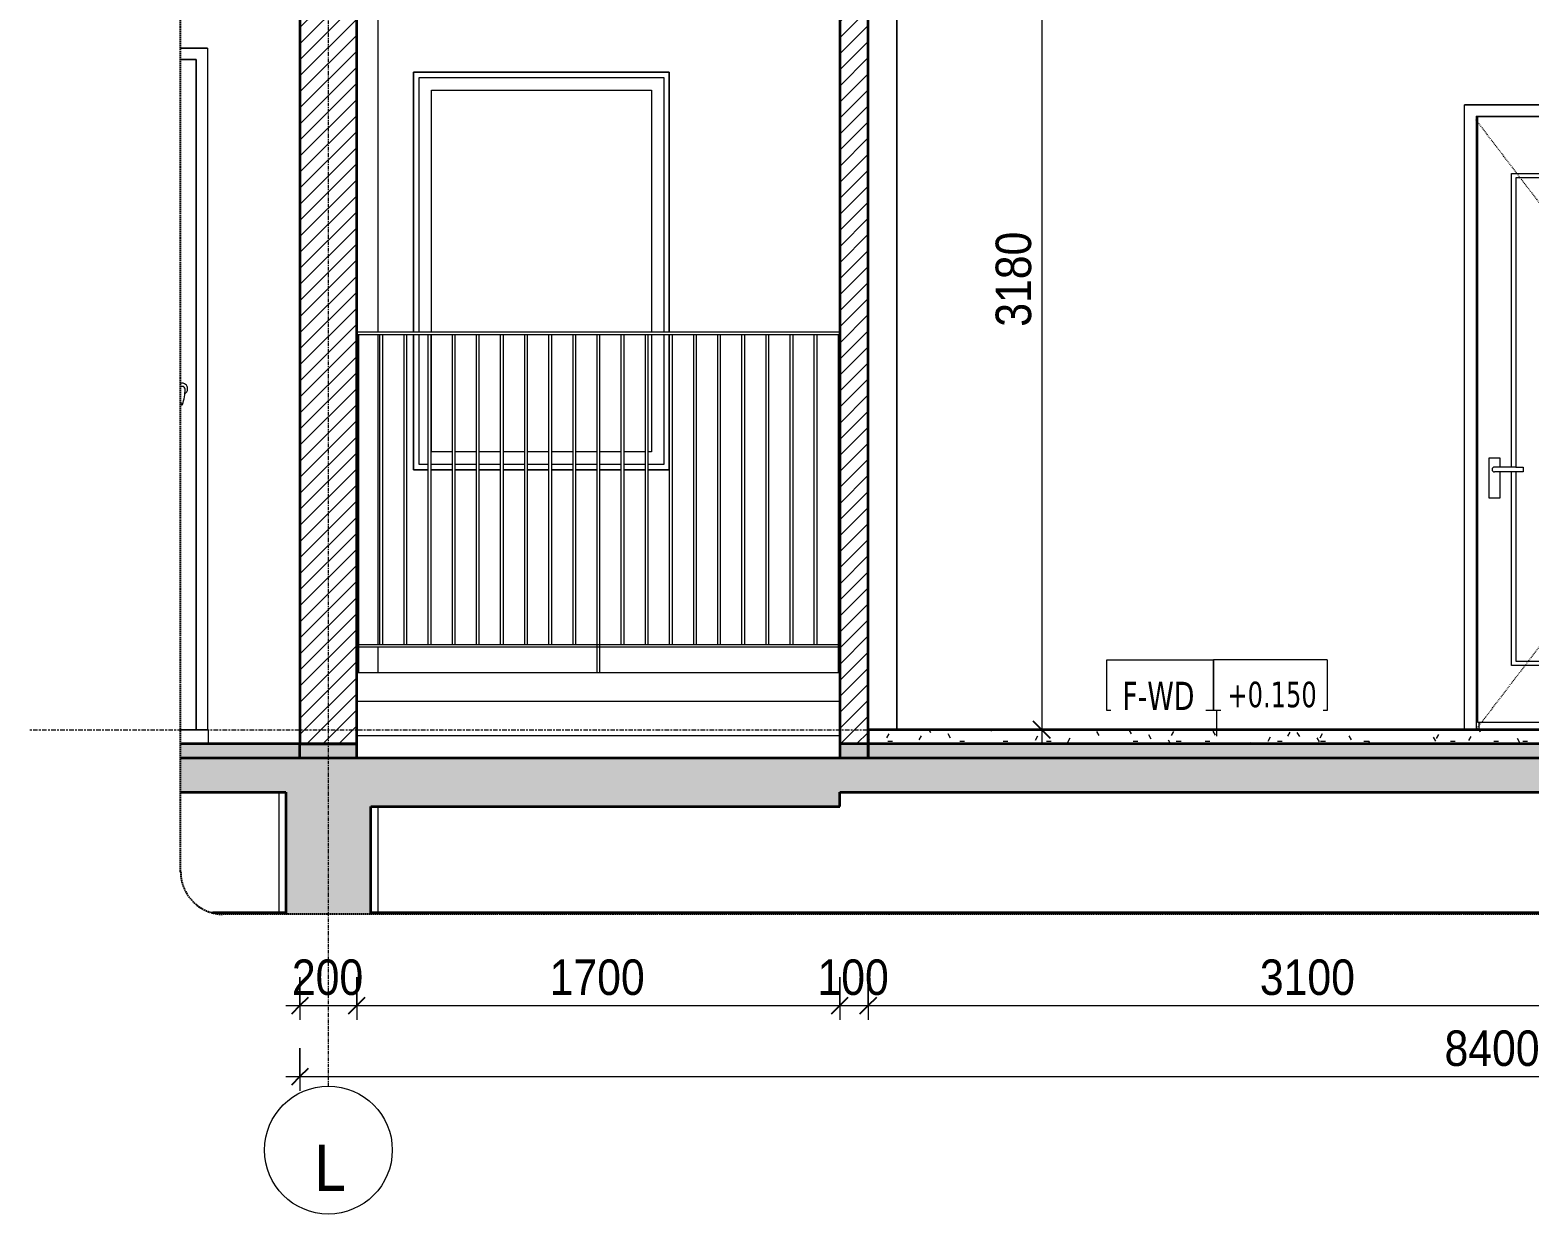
# Model space of a CAD drawing. Header units: millimetres. Extents: x 31444 to 224909, y 392 to 78637.
# Drawn here: x 110755 to 116031, y 495 to 4664 of the extents above; entities that cross this region are included whole.
import ezdxf

# ---------------------------------------------------------------- set-up
doc = ezdxf.new("R2010")
doc.units = ezdxf.units.MM
for name, pattern in [('Centre', [31.75, 6.35, -4.7625, 15.875, -4.7625]), ('Dash', [6, 3, -3]), ('Grid Line', [22.225, 12.7, -3.175, 3.175, -3.175]), ('Hidden', [7.14375, 4.7625, -2.38125])]:
    doc.linetypes.add(name, pattern=pattern)
for name, color, linetype, lineweight in [('0-5', 130, 'Continuous', 5), ('A-ANNO-DIMS', 211, 'Continuous', 9), ('A-ANNO-DIMS-50', 211, 'Continuous', 9), ('A-CLNG-1', 250, 'Continuous', 35), ('A-CLNG-PATT-3', 13, 'Continuous', 18), ('A-DETL-GENF', 92, 'Continuous', 18), ('A-DETL-GENF-4', 9, 'Continuous', 18), ('A-DETL-GENF-5', 92, 'Hidden', 25), ('A-DETL-GENF-HDLN-1', 7, 'Dash', 18), ('A-DETL-MEDM', 33, 'Continuous', 35), ('A-DOOR', 31, 'Continuous', 18), ('A-DOOR-3', 7, 'Continuous', 18), ('A-DOOR-FRAM-1', 31, 'Continuous', 18), ('A-FLOR-2', 7, 'Continuous', 18), ('A-FLOR-FNSH-1', 250, 'Continuous', 35), ('A-FLOR-HRAL', 11, 'Continuous', 18), ('A-FLOR-HRAL-2', 7, 'Continuous', 18), ('A-FLOR-IDEN', 11, 'Continuous', 9), ('A-FLOR-LEVL-2', 51, 'Centre', 9), ('A-FLOR-PATT-1', 253, 'Continuous', 18), ('A-FLOR-PATT-3', 67, 'Continuous', 18), ('A-GLAZ', 151, 'Continuous', 18), ('A-GLAZ-5', 7, 'Continuous', 18), ('A-WALL', 113, 'Continuous', 18), ('A-WALL-2', 250, 'Continuous', 35), ('A-WALL-3', 7, 'Continuous', 18), ('A-WALL-PATT-1', 9, 'Continuous', 18), ('A-WALL-PATT-2', 111, 'Continuous', 18), ('S-BEAM-1', 7, 'Continuous', 18), ('S-COLS-9', 7, 'Continuous', 18), ('S-GRID-1', 1, 'Grid Line', 9), ('S-GRID-IDEN', 1, 'Continuous', 9)]:
    doc.layers.add(name, color=color, linetype=linetype, lineweight=lineweight)
doc.styles.add('Tahoma', font='tahoma.ttf', dxfattribs={"width": 0.8, "height": 100})
doc.styles.add('Tahoma_1', font='tahoma.ttf', dxfattribs={"width": 0.8, "height": 90})
doc.styles.add('Tahoma_B', font='tahomabd.ttf', dxfattribs={"height": 162.5})
doc.styles.add('UTM Avo', font='', dxfattribs={"width": 0.9, "height": 125})
doc.styles.get('UTM Avo').set_extended_font_data('UTM Avo')
doc.dimstyles.new('1_Dim_chi_tiet_2_5', dxfattribs={"dimscale": 304.8, "dimtxt": 124.912619, "dimasz": 0.19685, "dimexe": 0.164042, "dimexo": 0.0625, "dimgap": 0.016404, "dimtad": 1, "dimdec": 0, "dimrnd": 5, "dimzin": 0, "dimdsep": 46, "dimtxsty": 'UTM Avo', "dimblk1": 'OBLIQUE', "dimblk2": 'OBLIQUE', "dimsah": 1, "dimcen": 0.09, "dimdle": 0.164042, "dimazin": 0, "dimtfac": 1, "dimtdec": 4, "dimtix": 1, "dimtmove": 0, "dimatfit": 3, "dimfxl": 0.328084, "dimfxlon": 1, "dimtvp": 1, "dimtolj": 1, "dimtzin": 0, "dimarcsym": 2})
pattern_1 = [(50, (-71392.17, 15875), (364.368, -31.8783), [38.1, -419.1]), (355, (-71392.17, 15875), (-70.486, 382.113), [30.48, -335.28]), (100.451, (-71361.8, 15872.34), (293.885, 350.2334), [32.38, -356.18]), (46.184, (-71392.17, 15976.6), (542.158, -84.086), [57.15, -628.65]), (96.636, (-71347, 15969.6), (474.805, 494.855), [48.57, -534.27]), (351.184, (-71392.2, 15976.6), (474.81, 494.85), [45.72, -502.92]), (21, (-71341.37, 15951.2), (303.2285, -204.5305), [38.1, -419.1]), (326, (-71341.37, 15951.2), (123.604, 368.376), [30.48, -335.28]), (71.451, (-71316.1, 15934.16), (426.834, 163.843), [32.38, -356.18]), (37.5, (-71392.17, 15875), (6.1766, 169.1102), [3.353, -327.863, 3.353, -337.007, -336.55]), (37.5, (-71392.17, 15875), (6.1766, 169.1102), [-671.576, 3.353, -333.197]), (7.5, (-71392.17, 15875), (133.6389, 200.3615), [3.353, -190.703, 3.353, -320.243, -128.27]), (7.5, (-71392.17, 15875), (133.6389, 200.3615), [-517.652, 3.353, -124.917]), (327.5, (-71505.46, 15875), (271.1818, -11.4584), [3.353, -123.647, 3.353, -392.887, -525.78]), (327.5, (-71505.46, 15875), (271.1818, -11.4584), [-523.24, 3.353, -522.427]), (317.5, (-71556.26, 15875), (296.2585, 50.853), [3.353, -161.747, 3.353, -259.791, -373.38]), (317.5, (-71556.26, 15875), (296.2585, 50.853), [-428.244, 3.353, -370.027]), (45, (-71392.17, 15875), (-125.7236, 125.7236), []), (45, (-71392.17, 16065.5), (-125.7236, 125.7236), [])]

# ---------------------------------------------------------------- blocks, each defined once
blk = doc.blocks.new('NCV_TKTC_KET CAU_rvt-7-TKCS_CĂN HỘ LOẠI 3 - MẶT CẮT 6')
at = {"layer": 'A-FLOR-PATT-1'}
h = blk.add_hatch(dxfattribs=at)
h.set_pattern_fill('FP_19', color=256, style=0, pattern_type=2)
h.set_pattern_definition(pattern_1)
h.paths.add_polyline_path([(-62173.2, 2100), (-61636.9, 2100), (-61636.9, 2150), (-68136.9, 2150), (-68136.9, 2100), (-63448.7, 2100)])
h.paths.add_polyline_path([(-70111.9, 2100), (-69836.9, 2100), (-69836.9, 2150), (-70456.9, 2150), (-70456.9, 2100), (-70362.3, 2100)])
h = blk.add_hatch(dxfattribs=at)
h.set_pattern_fill('FP_19', color=256, style=0, pattern_type=2)
h.set_pattern_definition(pattern_1)
h.paths.add_polyline_path([(-62173.2, 2100), (-61636.9, 2100), (-61636.9, 2150), (-68136.9, 2150), (-68136.9, 2100), (-63448.7, 2100)])
h.paths.add_polyline_path([(-70111.9, 2100), (-69836.9, 2100), (-69836.9, 2150), (-70456.9, 2150), (-70456.9, 2100), (-70362.3, 2100)])
at = {"layer": 'A-FLOR-FNSH-1'}
for p, q in [((-69836.9, 2150), (-70456.9, 2150)), ((-69836.9, 2100), (-69836.9, 2150)), ((-61636.9, 2150), (-68136.9, 2150)), ((-68136.9, 2150), (-68136.9, 2100))]:
    blk.add_line(p, q, dxfattribs=at)
at = {"layer": 'S-BEAM-1'}
blk.add_line((-69836.9, 2300), (-68136.9, 2300), dxfattribs=at)
at = {"layer": 'S-COLS-9'}
for p, q in [((-69761.9, 3600), (-69761.9, 5100)), ((-69761.9, 2500), (-69761.9, 3590)), ((-69761.9, 2400), (-69761.9, 2490)), ((-70111.9, 1980), (-70111.9, 1555)), ((-69761.9, 1555), (-69761.9, 1930))]:
    blk.add_line(p, q, dxfattribs=at)
blk = doc.blocks.new('DOOR_CW_01 CANH MO-PANEL KINH - DIW_01-900x2200-CỬA GỖ VÂN LAMINATE-V95-TKCS_CĂN HỘ LOẠI 3 - MẶT CẮT 6')
at = {"layer": 'A-DETL-GENF-HDLN-1'}
for p, q in [((-65077.3, 3273.5), (-65897.3, 4347)), ((-65897.3, 2200), (-65077.3, 3273.5))]:
    blk.add_line(p, q, dxfattribs=at)
at = {"layer": 'A-DOOR-3'}
for p, q in [((-65037.3, 4400), (-65937.3, 4400)), ((-65937.3, 2200), (-65937.3, 4400)), ((-65037.3, 4400), (-65037.3, 2200)), ((-65897.3, 4360), (-65897.3, 2200)), ((-65897.3, 4360), (-65077.3, 4360)), ((-65082.3, 4358), (-65892.3, 4358)), ((-65892.3, 4358), (-65892.3, 2226)), ((-65082.3, 2226), (-65082.3, 4358)), ((-65077.3, 2200), (-65077.3, 4360)), ((-65772.3, 3124.5), (-65772.3, 4158)), ((-65772.3, 4158), (-65202.3, 4158)), ((-65757.3, 4143), (-65757.3, 3124.5)), ((-65217.3, 4143), (-65757.3, 4143)), ((-65217.3, 2441), (-65217.3, 4143)), ((-65202.3, 4158), (-65202.3, 2426)), ((-65812.6, 3156), (-65852.1, 3156)), ((-65852.1, 3156), (-65852.1, 3016)), ((-65757.3, 3124.5), (-65832.3, 3124.5)), ((-65812.6, 3124.5), (-65812.6, 3156)), ((-65757.3, 3124.5), (-65731.5, 3124.5)), ((-65731.5, 3124.5), (-65731.5, 3107.5)), ((-65757.3, 3107.5), (-65832.3, 3107.5)), ((-65812.6, 3016), (-65812.6, 3107.5)), ((-65772.3, 2426), (-65772.3, 3107.5)), ((-65757.3, 3107.5), (-65757.3, 2441)), ((-65731.5, 3107.5), (-65757.3, 3107.5)), ((-65852.1, 3016), (-65812.6, 3016)), ((-65757.3, 2441), (-65217.3, 2441)), ((-65202.3, 2426), (-65772.3, 2426)), ((-65892.3, 2226), (-65082.3, 2226)), ((-65887.3, 2226), (-65887.3, 2200)), ((-65087.3, 2226), (-65087.3, 2200))]:
    blk.add_line(p, q, dxfattribs=at)
for start, end in [(90, 180), (180, 270)]:
    blk.add_arc((-65832.3, 3116), 8.5, start, end, dxfattribs=at)
blk = doc.blocks.new('M_Fixed - 900 x 1400-553070-TKCS_CĂN HỘ LOẠI 3 - MẶT CẮT 6')
at = {"layer": 'A-GLAZ-5'}
for p, q in [((-68736.9, 4515), (-69636.9, 4515)), ((-69636.9, 4515), (-69636.9, 3600)), ((-69617.9, 3600), (-69617.9, 4496)), ((-69617.9, 4496), (-68755.9, 4496)), ((-68755.9, 4496), (-68755.9, 3600)), ((-68736.9, 3600), (-68736.9, 4515)), ((-69573.9, 3600), (-69573.9, 4452)), ((-69573.9, 4452), (-68799.9, 4452)), ((-68799.9, 4452), (-68799.9, 3600)), ((-69636.9, 3590), (-69636.9, 3115)), ((-69617.9, 3134), (-69617.9, 3590)), ((-69573.9, 3178), (-69573.9, 3590)), ((-68799.9, 3590), (-68799.9, 3178)), ((-68755.9, 3590), (-68755.9, 3134)), ((-68736.9, 3115), (-68736.9, 3590)), ((-69500.5, 3178), (-69573.9, 3178)), ((-69415.6, 3178), (-69490.5, 3178)), ((-69330.7, 3178), (-69405.6, 3178)), ((-69245.7, 3178), (-69320.7, 3178)), ((-69160.8, 3178), (-69235.7, 3178)), ((-69075.8, 3178), (-69150.8, 3178)), ((-68990.9, 3178), (-69065.8, 3178)), ((-68906, 3178), (-68980.9, 3178)), ((-68821, 3178), (-68896, 3178)), ((-68799.9, 3178), (-68811, 3178)), ((-69636.9, 3115), (-69585.5, 3115)), ((-69585.5, 3134), (-69617.9, 3134)), ((-69500.5, 3134), (-69575.5, 3134)), ((-69575.5, 3115), (-69500.5, 3115)), ((-69415.6, 3134), (-69490.5, 3134)), ((-69490.5, 3115), (-69415.6, 3115)), ((-69330.7, 3134), (-69405.6, 3134)), ((-69405.6, 3115), (-69330.7, 3115)), ((-69245.7, 3134), (-69320.7, 3134)), ((-69320.7, 3115), (-69245.7, 3115)), ((-69160.8, 3134), (-69235.7, 3134)), ((-69235.7, 3115), (-69160.8, 3115)), ((-69075.8, 3134), (-69150.8, 3134)), ((-69150.8, 3115), (-69075.8, 3115)), ((-68990.9, 3134), (-69065.8, 3134)), ((-69065.8, 3115), (-68990.9, 3115)), ((-68906, 3134), (-68980.9, 3134)), ((-68980.9, 3115), (-68906, 3115)), ((-68821, 3134), (-68896, 3134)), ((-68896, 3115), (-68821, 3115)), ((-68755.9, 3134), (-68811, 3134)), ((-68811, 3115), (-68736.9, 3115))]:
    blk.add_line(p, q, dxfattribs=at)
blk = doc.blocks.new('Railing - 10mm-457212-TKCS_CĂN HỘ LOẠI 3 - MẶT CẮT 6')
at = {"layer": 'A-FLOR-HRAL-2'}
for p, q in [((-68226.4, 2500), (-68226.4, 3590)), ((-68216.4, 2500), (-68216.4, 3590))]:
    blk.add_line(p, q, dxfattribs=at)
blk = doc.blocks.new('Railing - 50 x 10mm-850639-TKCS_CĂN HỘ LOẠI 3 - MẶT CẮT 6')
at = {"layer": 'A-FLOR-HRAL-2'}
for p, q in [((-68990.9, 2400), (-68990.9, 3590)), ((-68980.9, 3590), (-68990.9, 3590)), ((-68980.9, 2400), (-68980.9, 3590))]:
    blk.add_line(p, q, dxfattribs=at)
blk = doc.blocks.new('Railing - 50 x 10mm-457210-TKCS_CĂN HỘ LOẠI 3 - MẶT CẮT 6')
at = {"layer": 'A-FLOR-HRAL-2'}
for p in [(-68141.5, 2400), (-68136.9, 3590)]:
    blk.add_line(p, (-68141.5, 3590), dxfattribs=at)
blk = doc.blocks.new('Railing - 50 x 10mm-V96-TKCS_CĂN HỘ LOẠI 3 - MẶT CẮT 6')
at = {"layer": 'A-FLOR-HRAL-2'}
for p, q in [((-69830.3, 3590), (-69836.9, 3590)), ((-69830.3, 2400), (-69830.3, 3590))]:
    blk.add_line(p, q, dxfattribs=at)
blk = doc.blocks.new('Railing - Railing-850823-TKCS_CĂN HỘ LOẠI 3 - MẶT CẮT 6')
at = {"layer": 'A-FLOR-HRAL-2'}
for p, q in [((-69835.3, 2490), (-69835.3, 2500)), ((-69835.3, 2500), (-68136.9, 2500)), ((-68136.9, 2490), (-69835.3, 2490))]:
    blk.add_line(p, q, dxfattribs=at)
for name, p in [('Railing - 50 x 10mm-V96-TKCS_CĂN HỘ LOẠI 3 - MẶT CẮT 6', (0, 0)), ('Railing - 10mm-457212-TKCS_CĂN HỘ LOẠI 3 - MẶT CẮT 6', (-1528.9, 0)), ('Railing - 10mm-457212-TKCS_CĂN HỘ LOẠI 3 - MẶT CẮT 6', (-1444, 0)), ('Railing - 10mm-457212-TKCS_CĂN HỘ LOẠI 3 - MẶT CẮT 6', (-1359, 0)), ('Railing - 10mm-457212-TKCS_CĂN HỘ LOẠI 3 - MẶT CẮT 6', (-1274.1, 0)), ('Railing - 10mm-457212-TKCS_CĂN HỘ LOẠI 3 - MẶT CẮT 6', (-1189.2, 0)), ('Railing - 10mm-457212-TKCS_CĂN HỘ LOẠI 3 - MẶT CẮT 6', (-1104.2, 0)), ('Railing - 10mm-457212-TKCS_CĂN HỘ LOẠI 3 - MẶT CẮT 6', (-1019.3, 0)), ('Railing - 10mm-457212-TKCS_CĂN HỘ LOẠI 3 - MẶT CẮT 6', (-934.3, 0)), ('Railing - 10mm-457212-TKCS_CĂN HỘ LOẠI 3 - MẶT CẮT 6', (-849.4, 0)), ('Railing - 50 x 10mm-850639-TKCS_CĂN HỘ LOẠI 3 - MẶT CẮT 6', (0, 0)), ('Railing - 10mm-457212-TKCS_CĂN HỘ LOẠI 3 - MẶT CẮT 6', (-679.5, 0)), ('Railing - 10mm-457212-TKCS_CĂN HỘ LOẠI 3 - MẶT CẮT 6', (-594.6, 0)), ('Railing - 10mm-457212-TKCS_CĂN HỘ LOẠI 3 - MẶT CẮT 6', (-509.6, 0)), ('Railing - 10mm-457212-TKCS_CĂN HỘ LOẠI 3 - MẶT CẮT 6', (-424.7, 0)), ('Railing - 10mm-457212-TKCS_CĂN HỘ LOẠI 3 - MẶT CẮT 6', (-339.8, 0)), ('Railing - 10mm-457212-TKCS_CĂN HỘ LOẠI 3 - MẶT CẮT 6', (-254.8, 0)), ('Railing - 10mm-457212-TKCS_CĂN HỘ LOẠI 3 - MẶT CẮT 6', (-169.9, 0)), ('Railing - 10mm-457212-TKCS_CĂN HỘ LOẠI 3 - MẶT CẮT 6', (-84.9, 0)), ('Railing - 10mm-457212-TKCS_CĂN HỘ LOẠI 3 - MẶT CẮT 6', (0, 0)), ('Railing - 50 x 10mm-457210-TKCS_CĂN HỘ LOẠI 3 - MẶT CẮT 6', (0, 0))]:
    blk.add_blockref(name, p)
blk = doc.blocks.new('Top Rail Type - Top Rail_Internal_-850824-TKCS_CĂN HỘ LOẠI 3 - MẶT CẮT 6')
at = {"layer": 'A-FLOR-HRAL-2'}
for p, q in [((-69835.3, 3590), (-69835.3, 3600)), ((-68136.9, 3600), (-69835.3, 3600)), ((-68136.9, 3590), (-69835.3, 3590))]:
    blk.add_line(p, q, dxfattribs=at)
blk = doc.blocks.new('NCV_TKTC_TANG 1_rvt-6-TKCS_CĂN HỘ LOẠI 3 - MẶT CẮT 6')
at = {"layer": 'A-FLOR-PATT-3'}
h = blk.add_hatch(dxfattribs=at)
h.set_pattern_fill('FP_22', color=256, style=0, pattern_type=2)
h.set_pattern_definition([(0, (-71392.17, 15875), (203.2, 50.8), [16.764, -135.636, 16.764, -135.636, -812.8]), (0, (-71392.17, 15875), (203.2, 50.8), [-304.8, 16.764, -288.036, 16.764, -135.636, -355.6]), (0, (-71392.17, 15875), (203.2, 50.8), [-762, 16.764, -84.836, 16.764, -237.236]), (120, (-71315.97, 15900.4), (-145.59409, 150.57636), [16.764, -135.636, 16.764, -135.636, -812.8]), (120, (-71315.97, 15900.4), (-145.59409, 150.57636), [-304.8, 16.764, -288.036, 16.764, -135.636, -355.6]), (120, (-71315.97, 15900.4), (-145.59409, 150.57636), [-762, 16.764, -84.836, 16.764, -237.236]), (240, (-71290.57, 16002), (-57.60591, -201.37636), [16.764, -135.636, 16.764, -135.636, -812.8]), (240, (-71290.57, 16002), (-57.60591, -201.37636), [-304.8, 16.764, -288.036, 16.764, -135.636, -355.6]), (240, (-71290.57, 16002), (-57.60591, -201.37636), [-762, 16.764, -84.836, 16.764, -237.236])])
h.paths.add_polyline_path([(-64958.7, 2150), (-64936.9, 2150), (-64936.9, 2200), (-68036.9, 2200), (-68036.9, 2150), (-65036.9, 2150)])
at = {"layer": 'A-WALL-PATT-1'}
h = blk.add_hatch(dxfattribs=at)
h.set_pattern_fill('FP_20', color=256, style=0, pattern_type=2)
h.set_pattern_definition([(45, (-71392.172, 15875), (-28.28427, 28.28427), [])])
h.paths.add_polyline_path([(-68036.9, 2150), (-68036.9, 5150), (-68136.9, 5150), (-68136.9, 2150)])
at = {"layer": 'A-FLOR-2'}
for p, q in [((-70456.9, 2200), (-70360.3, 2200)), ((-70360.3, 2200), (-70360.3, 2150))]:
    blk.add_line(p, q, dxfattribs=at)
at = {"layer": 'A-FLOR-FNSH-1'}
for p, q in [((-64936.9, 2200), (-68036.9, 2200)), ((-68036.9, 2200), (-68036.9, 2100)), ((-70036.9, 2150), (-70456.9, 2150)), ((-70036.9, 2100), (-70036.9, 2150))]:
    blk.add_line(p, q, dxfattribs=at)
at = {"layer": 'A-WALL-2'}
for p, q in [((-68136.9, 5150), (-68136.9, 2100)), ((-68036.9, 2100), (-68036.9, 5150))]:
    blk.add_line(p, q, dxfattribs=at)
at = {"layer": 'A-WALL-3'}
for p, q in [((-67936.5, 5380), (-67936.5, 2200)), ((-69636.9, 3600), (-69636.9, 4515)), ((-69636.9, 4515), (-68736.9, 4515)), ((-68736.9, 4515), (-68736.9, 3600)), ((-65937.3, 2300), (-65937.3, 4400)), ((-65937.3, 4400), (-65037.3, 4400)), ((-69636.9, 3115), (-69636.9, 3590)), ((-68736.9, 3590), (-68736.9, 3115)), ((-69585.5, 3115), (-69636.9, 3115)), ((-69500.5, 3115), (-69575.5, 3115)), ((-69415.6, 3115), (-69490.5, 3115)), ((-69330.7, 3115), (-69405.6, 3115)), ((-69245.7, 3115), (-69320.7, 3115)), ((-69160.8, 3115), (-69235.7, 3115)), ((-69075.8, 3115), (-69150.8, 3115)), ((-68990.9, 3115), (-69065.8, 3115)), ((-68906, 3115), (-68980.9, 3115)), ((-68821, 3115), (-68896, 3115)), ((-68736.9, 3115), (-68811, 3115)), ((-68136.9, 2400), (-69836.9, 2400)), ((-65937.3, 2200), (-65937.3, 2300)), ((-69836.9, 2180), (-68136.9, 2180))]:
    blk.add_line(p, q, dxfattribs=at)
at = {"layer": 'S-COLS-9'}
blk.add_line((-67936.9, 5150), (-67936.9, 2200), dxfattribs=at)
at = {"layer": 'A-DOOR'}
blk.add_blockref('DOOR_CW_01 CANH MO-PANEL KINH - DIW_01-900x2200-CỬA GỖ VÂN LAMINATE-V95-TKCS_CĂN HỘ LOẠI 3 - MẶT CẮT 6', (0, 0), dxfattribs=at)
at = {"layer": 'A-FLOR-HRAL'}
for name in ['Railing - Railing-850823-TKCS_CĂN HỘ LOẠI 3 - MẶT CẮT 6', 'Top Rail Type - Top Rail_Internal_-850824-TKCS_CĂN HỘ LOẠI 3 - MẶT CẮT 6']:
    blk.add_blockref(name, (0, 0), dxfattribs=at)
at = {"layer": 'A-GLAZ'}
blk.add_blockref('M_Fixed - 900 x 1400-553070-TKCS_CĂN HỘ LOẠI 3 - MẶT CẮT 6', (0, 0), dxfattribs=at)
blk = doc.blocks.new('DEG_02-DEG_03 - DEG_02-2500x2400mm-CỬA ĐI 02 CÁNH TRƯỢT-625766-TKCS_CĂN HỘ LOẠI 3 - MẶT CẮT 6')
at = {"layer": 'A-DOOR'}
for p, q in [((-70402.3, 4560), (-70456.9, 4560)), ((-70402.3, 4560), (-70402.3, 2200)), ((-70402.3, 2200), (-70456.9, 2200))]:
    blk.add_line(p, q, dxfattribs=at)
at = {"layer": 'A-DOOR', "flags": 128}
blk.add_lwpolyline([(-70450.8, 3408.7), (-70450.8, 3408.7), (-70450.8, 3408.7), (-70450.8, 3408.7), (-70450.8, 3408.7), (-70450.8, 3408.7), (-70450.9, 3408.7), (-70450.9, 3408.7), (-70450.9, 3408.7), (-70450.9, 3408.7), (-70450.9, 3408.7), (-70451, 3408.7), (-70451, 3408.7), (-70451, 3408.7), (-70451, 3408.7), (-70451.1, 3408.7), (-70451.1, 3408.7), (-70451.1, 3408.7), (-70451.2, 3408.7), (-70451.2, 3408.7), (-70451.3, 3408.7), (-70451.3, 3408.7), (-70451.4, 3408.7), (-70451.4, 3408.7), (-70451.5, 3408.7), (-70451.5, 3408.7), (-70451.6, 3408.7), (-70451.6, 3408.7), (-70451.7, 3408.7), (-70451.7, 3408.7), (-70451.8, 3408.7), (-70451.8, 3408.7), (-70451.9, 3408.7), (-70451.9, 3408.7), (-70452, 3408.7), (-70452.1, 3408.7), (-70452.1, 3408.7), (-70452.2, 3408.7), (-70452.2, 3408.7), (-70452.3, 3408.7), (-70452.4, 3408.7), (-70452.4, 3408.7), (-70452.5, 3408.7), (-70452.5, 3408.7), (-70452.6, 3408.7), (-70452.7, 3408.7), (-70452.7, 3408.7), (-70452.8, 3408.7), (-70452.8, 3408.7), (-70452.9, 3408.7), (-70452.9, 3408.7), (-70453, 3408.7), (-70453, 3408.7), (-70453.1, 3408.7), (-70453.1, 3408.7), (-70453.2, 3408.7), (-70453.2, 3408.7), (-70453.3, 3408.7), (-70453.3, 3408.7), (-70453.4, 3408.7), (-70453.4, 3408.7), (-70453.5, 3408.7), (-70453.5, 3408.7), (-70453.5, 3408.7), (-70453.6, 3408.7), (-70453.6, 3408.7), (-70453.6, 3408.7), (-70453.7, 3408.7), (-70453.7, 3408.7), (-70453.7, 3408.7), (-70453.7, 3408.7), (-70453.7, 3408.7), (-70453.8, 3408.7), (-70453.8, 3408.7), (-70453.8, 3408.7), (-70453.8, 3408.7), (-70453.8, 3408.7), (-70453.8, 3408.7), (-70453.8, 3408.7)], dxfattribs=at)
at = {"layer": 'A-DOOR'}
for centre, radius, start, end in [((-70453.8, 3399.2), 9.45, 90, 109.472), ((-70452.3, 3400), 20, 0, 103.4041), ((-70450.8, 3399.2), 9.45, 0, 90), ((-70606.1, 3399.2), 164.8, 340.866, 0), ((-70452.3, 3400), 20, 300, 0), ((-70298.5, 3399.2), 164.8, 195.2338, 199.134), ((-70451.9, 3346), 2.34, 199.134, 261.031), ((-70452.7, 3346), 2.34, 278.969, 340.866)]:
    blk.add_arc(centre, radius, start, end, dxfattribs=at)
at = {"layer": 'A-DOOR-FRAM-1'}
for p, q in [((-70362.3, 4600), (-70456.9, 4600)), ((-70362.3, 4600), (-70362.3, 2200)), ((-70456.9, 4560), (-70402.3, 4560)), ((-70402.3, 2200), (-70402.3, 4560)), ((-70362.3, 2200), (-70402.3, 2200))]:
    blk.add_line(p, q, dxfattribs=at)
blk = doc.blocks.new('BORDER VIEW - BORDER VIEW-3699865-TKCS_CĂN HỘ LOẠI 3 - MẶT CẮT 6')
at = {"layer": 'A-DETL-GENF-5'}
for p, q in [((-70456.9, 1700), (-70456.9, 5817.9)), ((-61360.3, 1550), (-70306.9, 1550))]:
    blk.add_line(p, q, dxfattribs=at)
blk.add_arc((-70306.9, 1700), 150, 180, 270, dxfattribs=at)
blk = doc.blocks.new('Grid - M_Grid Head - Circle-353313-TKCS_CĂN HỘ LOẠI 3 - MẶT CẮT 6')
at = {"layer": 'S-GRID-IDEN'}
blk.add_circle((-61736.9, 719.6), 225, dxfattribs=at)
blk = doc.blocks.new('DIMBLOCK124-TKCS_CĂN HỘ LOẠI 3 - MẶT CẮT 6')
at = {"layer": 'A-ANNO-DIMS-50'}
for p, q in [((111705.2, 1328.6), (111705.2, 1178.6)), ((111705.2, 1228.6), (111705.2, 1328.6)), ((111905.2, 1328.6), (111905.2, 1178.6)), ((111905.2, 1228.6), (111905.2, 1328.6)), ((111655.2, 1228.6), (111905.2, 1228.6))]:
    blk.add_line(p, q, dxfattribs=at)
at = {"layer": 'A-ANNO-DIMS-50', "lineweight": 25}
for p, q in [((111705.2, 1228.6), (111675.2, 1198.6)), ((111705.2, 1228.6), (111735.2, 1258.6)), ((111905.2, 1228.6), (111875.2, 1198.6)), ((111905.2, 1228.6), (111935.2, 1258.6))]:
    blk.add_line(p, q, dxfattribs=at)
at = {"layer": 'A-ANNO-DIMS-50', "color": 0, "insert": (111676.8, 1391), "char_height": 125, "width": 308.118, "attachment_point": 1, "line_spacing_factor": 1.110334, "style": 'UTM Avo'}
blk.add_mtext('200', dxfattribs=at)
blk = doc.blocks.new('_Oblique')
at = {"color": 0, "linetype": 'ByBlock', "lineweight": -2}
blk.add_line((-0.5, -0.5), (0.5, 0.5), dxfattribs=at)
blk = doc.blocks.new('DIMBLOCK125-TKCS_CĂN HỘ LOẠI 3 - MẶT CẮT 6')
at = {"layer": 'A-ANNO-DIMS-50'}
for p, q in [((111905.2, 1328.6), (111905.2, 1178.6)), ((111905.2, 1228.6), (111905.2, 1328.6)), ((113605.2, 1328.6), (113605.2, 1178.6)), ((113605.2, 1228.6), (113605.2, 1328.6)), ((111905.2, 1228.6), (113605.2, 1228.6))]:
    blk.add_line(p, q, dxfattribs=at)
at = {"layer": 'A-ANNO-DIMS-50', "lineweight": 25}
for p, q in [((111905.2, 1228.6), (111875.2, 1198.6)), ((111905.2, 1228.6), (111935.2, 1258.6)), ((113605.2, 1228.6), (113575.2, 1198.6)), ((113605.2, 1228.6), (113635.2, 1258.6))]:
    blk.add_line(p, q, dxfattribs=at)
at = {"layer": 'A-ANNO-DIMS-50', "color": 0, "insert": (112584, 1391), "char_height": 125, "width": 410.824, "attachment_point": 1, "line_spacing_factor": 1.110334, "style": 'UTM Avo'}
blk.add_mtext('1700', dxfattribs=at)
blk = doc.blocks.new('DIMBLOCK126-TKCS_CĂN HỘ LOẠI 3 - MẶT CẮT 6')
at = {"layer": 'A-ANNO-DIMS-50'}
for p, q in [((113605.2, 1328.6), (113605.2, 1178.6)), ((113605.2, 1228.6), (113605.2, 1328.6)), ((113705.2, 1328.6), (113705.2, 1178.6)), ((113705.2, 1228.6), (113705.2, 1328.6)), ((113605.2, 1228.6), (113705.2, 1228.6))]:
    blk.add_line(p, q, dxfattribs=at)
at = {"layer": 'A-ANNO-DIMS-50', "lineweight": 25}
for p, q in [((113605.2, 1228.6), (113575.2, 1198.6)), ((113605.2, 1228.6), (113635.2, 1258.6)), ((113705.2, 1228.6), (113675.2, 1198.6)), ((113705.2, 1228.6), (113735.2, 1258.6))]:
    blk.add_line(p, q, dxfattribs=at)
at = {"layer": 'A-ANNO-DIMS-50', "color": 0, "insert": (113526.8, 1391), "char_height": 125, "width": 308.118, "attachment_point": 1, "line_spacing_factor": 1.110334, "style": 'UTM Avo'}
blk.add_mtext('100', dxfattribs=at)
blk = doc.blocks.new('DIMBLOCK127-TKCS_CĂN HỘ LOẠI 3 - MẶT CẮT 6')
at = {"layer": 'A-ANNO-DIMS-50'}
for p, q in [((113705.2, 1328.6), (113705.2, 1178.6)), ((113705.2, 1228.6), (113705.2, 1328.6)), ((116805.2, 1328.6), (116805.2, 1178.6)), ((116805.2, 1228.6), (116805.2, 1328.6)), ((113705.2, 1228.6), (116805.2, 1228.6))]:
    blk.add_line(p, q, dxfattribs=at)
at = {"layer": 'A-ANNO-DIMS-50', "lineweight": 25}
for p, q in [((113705.2, 1228.6), (113675.2, 1198.6)), ((113705.2, 1228.6), (113735.2, 1258.6)), ((116805.2, 1228.6), (116775.2, 1198.6)), ((116805.2, 1228.6), (116835.2, 1258.6))]:
    blk.add_line(p, q, dxfattribs=at)
at = {"layer": 'A-ANNO-DIMS-50', "color": 0, "insert": (115084, 1391), "char_height": 125, "width": 410.824, "attachment_point": 1, "line_spacing_factor": 1.110334, "style": 'UTM Avo'}
blk.add_mtext('3100', dxfattribs=at)
blk = doc.blocks.new('DIMBLOCK131-TKCS_CĂN HỘ LOẠI 3 - MẶT CẮT 6')
at = {"layer": 'A-ANNO-DIMS-50'}
for p, q in [((111705.2, 1078.6), (111705.2, 928.6)), ((111705.2, 978.6), (111705.2, 1078.6)), ((120105.2, 1078.6), (120105.2, 928.6)), ((120105.2, 978.6), (120105.2, 1078.6)), ((111655.2, 978.6), (120155.2, 978.6))]:
    blk.add_line(p, q, dxfattribs=at)
at = {"layer": 'A-ANNO-DIMS-50', "lineweight": 25}
for p, q in [((111705.2, 978.6), (111735.2, 1008.6)), ((120105.2, 978.6), (120135.2, 1008.6)), ((111705.2, 978.6), (111675.2, 948.6)), ((120105.2, 978.6), (120075.2, 948.6))]:
    blk.add_line(p, q, dxfattribs=at)
at = {"layer": 'A-ANNO-DIMS-50', "color": 0, "insert": (115734, 1141), "char_height": 125, "width": 410.824, "attachment_point": 1, "line_spacing_factor": 1.110334, "style": 'UTM Avo'}
blk.add_mtext('8400', dxfattribs=at)
blk = doc.blocks.new('TAG SAN - TTG - TAG FFL-4075299-TKCS_CĂN HỘ LOẠI 3 - MẶT CẮT 6')
at = {"layer": 'A-FLOR-IDEN'}
for p, q in [((-67197.1, 2267.3), (-67197.1, 2446)), ((-67197.1, 2446), (-66821.1, 2446)), ((-66821.1, 2446), (-66821.1, 2267.3)), ((-66421.1, 2446), (-66821.1, 2446)), ((-66821.1, 2267.3), (-66821.1, 2446)), ((-66421.1, 2446), (-66421.1, 2267.3)), ((-66821.1, 2267.3), (-67197.1, 2267.3)), ((-66421.1, 2267.3), (-66821.1, 2267.3))]:
    blk.add_line(p, q, dxfattribs=at)
blk = doc.blocks.new('DIMBLOCK133-TKCS_CĂN HỘ LOẠI 3 - MẶT CẮT 6')
at = {"layer": 'A-ANNO-DIMS-50', "lineweight": 25}
for p, q in [((114316.3, 5380), (114286.3, 5410)), ((114316.3, 5380), (114346.3, 5350)), ((114316.3, 2200), (114286.3, 2230)), ((114316.3, 2200), (114346.3, 2170))]:
    blk.add_line(p, q, dxfattribs=at)
at = {"layer": 'A-ANNO-DIMS-50'}
for p, q in [((114316.3, 5430), (114316.3, 2150)), ((114416.3, 5380), (114266.3, 5380)), ((114316.3, 5380), (114416.3, 5380)), ((114416.3, 2200), (114266.3, 2200)), ((114316.3, 2200), (114416.3, 2200))]:
    blk.add_line(p, q, dxfattribs=at)
at = {"layer": 'A-ANNO-DIMS-50', "color": 0, "insert": (114153.9, 3618.8), "char_height": 125, "width": 410.824, "attachment_point": 1, "rotation": 90, "line_spacing_factor": 1.110334, "style": 'UTM Avo'}
blk.add_mtext('3180', dxfattribs=at)

msp = doc.modelspace()

# ---------------------------------------------------------------- hatches: boundary and pattern name
at = {"layer": 'A-CLNG-PATT-3'}
h = msp.add_hatch(dxfattribs=at)
h.set_pattern_fill('FP_21', color=256, style=0, pattern_type=2)
h.set_pattern_definition([(0, (110349.97, 15875), (406.4, 101.6), [16.764, -288.036, 16.764, -288.036, -1625.6]), (0, (110349.97, 15875), (406.4, 101.6), [-609.6, 16.764, -592.836, 16.764, -288.036, -711.2]), (0, (110349.97, 15875), (406.4, 101.6), [-1524, 16.764, -186.436, 16.764, -491.236]), (120, (110502.37, 15925.8), (-291.1882, 301.1527), [16.764, -288.036, 16.764, -288.036, -1625.6]), (120, (110502.37, 15925.8), (-291.1882, 301.1527), [-609.6, 16.764, -592.836, 16.764, -288.036, -711.2]), (120, (110502.37, 15925.8), (-291.1882, 301.1527), [-1524, 16.764, -186.436, 16.764, -491.236]), (240, (110553.17, 16129), (-115.2118, -402.7527), [16.764, -288.036, 16.764, -288.036, -1625.6]), (240, (110553.17, 16129), (-115.2118, -402.7527), [-609.6, 16.764, -592.836, 16.764, -288.036, -711.2]), (240, (110553.17, 16129), (-115.2118, -402.7527), [-1524, 16.764, -186.436, 16.764, -491.236])])
h.paths.add_polyline_path([(120206.7, 1550), (120381.8, 1550), (120419.8, 1555), (120155.2, 1555), (120155.2, 1550)])
h.paths.add_polyline_path([(111435.2, 1550), (111655.2, 1550), (111655.2, 1555), (111397.2, 1555), (111404.7, 1554)])
h.paths.add_polyline_path([(111955.2, 1550), (119855.2, 1550), (119855.2, 1555), (111955.2, 1555), (111955.2, 1554)])
at = {"layer": 'A-DETL-GENF-4'}
h = msp.add_hatch(dxfattribs=at)
h.set_pattern_fill('FP_19', color=256, style=0, pattern_type=2)
h.set_pattern_definition([(50, (110349.97, 15875), (364.368, -31.8783), [38.1, -419.1]), (355, (110349.97, 15875), (-70.486, 382.113), [30.48, -335.28]), (100.451, (110380.33, 15872.34), (293.885, 350.2334), [32.38, -356.18]), (46.184, (110349.97, 15976.6), (542.158, -84.086), [57.15, -628.65]), (96.636, (110395.15, 15969.6), (474.805, 494.855), [48.57, -534.27]), (351.184, (110349.97, 15976.6), (474.81, 494.85), [45.72, -502.92]), (21, (110400.77, 15951.2), (303.2285, -204.5305), [38.1, -419.1]), (326, (110400.77, 15951.2), (123.604, 368.376), [30.48, -335.28]), (71.451, (110426.04, 15934.16), (426.834, 163.843), [32.38, -356.18]), (37.5, (110349.97, 15875), (6.1766, 169.11015), [3.353, -327.863, 3.353, -337.007, -336.55]), (37.5, (110349.97, 15875), (6.1766, 169.11015), [-671.576, 3.353, -333.197]), (7.5, (110349.97, 15875), (133.6389, 200.3615), [3.353, -190.703, 3.353, -320.243, -128.27]), (7.5, (110349.97, 15875), (133.6389, 200.3615), [-517.652, 3.353, -124.917]), (327.5, (110236.68, 15875), (271.1818, -11.4584), [3.353, -123.647, 3.353, -392.887, -525.78]), (327.5, (110236.68, 15875), (271.1818, -11.4584), [-523.24, 3.353, -522.427]), (317.5, (110185.88, 15875), (296.2585, 50.853), [3.353, -161.747, 3.353, -259.791, -373.38]), (317.5, (110185.88, 15875), (296.2585, 50.853), [-428.244, 3.353, -370.027]), (45, (110349.97, 15875), (-125.7236, 125.7236), []), (45, (110349.97, 16065.5), (-125.7236, 125.7236), [])])
h.paths.add_polyline_path([(119855.2, 1550), (120155.2, 1550), (120155.2, 1930), (120531.8, 1930), (120531.8, 2100), (111285.2, 2100), (111285.2, 1980), (111655.2, 1980), (111655.2, 1550), (111955.2, 1550), (111955.2, 1930), (113605.2, 1930), (113605.2, 1980), (116709.9, 1980), (116709.9, 1750), (116909.9, 1750), (116909.9, 1980), (119855.2, 1980), (119855.2, 1552.9)])
h.paths.add_polyline_path([(111955.2, 4950), (111955.2, 5500), (111285.2, 5500), (111285.2, 5380), (111655.2, 5380), (111655.2, 4950), (111916, 4950)])
h.paths.add_polyline_path([(119855.2, 4950), (120155.2, 4950), (120155.2, 5500), (113605.2, 5500), (113605.2, 5150), (113805.2, 5150), (113805.6, 5385), (116709.9, 5385), (116709.9, 5150), (116909.9, 5150), (116909.9, 5380), (119855.2, 5380), (119855.2, 5032.3)])
at = {"layer": 'A-WALL-PATT-2'}
h = msp.add_hatch(dxfattribs=at)
h.set_pattern_fill('FP_20', color=256, style=0, pattern_type=2)
h.set_pattern_definition([(45, (110349.968, 15875), (-28.28427, 28.28427), [])])
h.paths.add_polyline_path([(111905.2, 2150), (111905.2, 4950), (111705.2, 4950), (111705.2, 2150)])

# ---------------------------------------------------------------- linework, layer by layer
at = {"layer": 'A-CLNG-1'}
for p, q in [((111655.2, 1555), (111397.2, 1555)), ((119855.2, 1555), (111955.2, 1555))]:
    msp.add_line(p, q, dxfattribs=at)
at = {"layer": 'A-DETL-MEDM'}
for p, q in [((111969.2, 2100), (111285.2, 2100)), ((120531.8, 2100), (111969.2, 2100)), ((111285.2, 1980), (111655.2, 1980)), ((111655.2, 1980), (111655.2, 1550)), ((113605.2, 1930), (113605.2, 1980)), ((113605.2, 1980), (116709.9, 1980)), ((111955.2, 1550), (111955.2, 1930)), ((111955.2, 1930), (113605.2, 1930))]:
    msp.add_line(p, q, dxfattribs=at)
at = {"layer": 'A-FLOR-IDEN'}
msp.add_line((114933.1, 2176.9), (114933.1, 2267.3), dxfattribs=at)
at = {"layer": 'A-FLOR-LEVL-2'}
msp.add_line((110754.8, 2200), (121125.6, 2200), dxfattribs=at)
at = {"layer": 'A-WALL'}
for p, q in [((111285.2, 4600), (111379.8, 4600)), ((111379.8, 4600), (111379.8, 2200)), ((111379.8, 2200), (111285.2, 2200))]:
    msp.add_line(p, q, dxfattribs=at)
at = {"layer": 'A-WALL-2'}
for p, q in [((111705.2, 4950), (111705.2, 2150)), ((111905.2, 2150), (111905.2, 4950)), ((111705.2, 2150), (111905.2, 2150))]:
    msp.add_line(p, q, dxfattribs=at)
at = {"layer": 'S-GRID-1'}
for p, q in [((111805.2, 2194.6), (111805.2, 5616.5)), ((111805.2, 944.6), (111805.2, 2194.6))]:
    msp.add_line(p, q, dxfattribs=at)

# ---------------------------------------------------------------- block references
at = {"layer": '0-5'}
for name in ['NCV_TKTC_KET CAU_rvt-7-TKCS_CĂN HỘ LOẠI 3 - MẶT CẮT 6', 'NCV_TKTC_TANG 1_rvt-6-TKCS_CĂN HỘ LOẠI 3 - MẶT CẮT 6']:
    msp.add_blockref(name, (181742.1, 0), dxfattribs=at)
at = {"layer": 'A-DETL-GENF'}
msp.add_blockref('BORDER VIEW - BORDER VIEW-3699865-TKCS_CĂN HỘ LOẠI 3 - MẶT CẮT 6', (181742.1, 0), dxfattribs=at)
at = {"layer": 'A-DOOR'}
msp.add_blockref('DEG_02-DEG_03 - DEG_02-2500x2400mm-CỬA ĐI 02 CÁNH TRƯỢT-625766-TKCS_CĂN HỘ LOẠI 3 - MẶT CẮT 6', (181742.1, 0), dxfattribs=at)
at = {"layer": 'A-FLOR-IDEN'}
msp.add_blockref('TAG SAN - TTG - TAG FFL-4075299-TKCS_CĂN HỘ LOẠI 3 - MẶT CẮT 6', (181742.1, 0), dxfattribs=at)
at = {"layer": 'S-GRID-IDEN'}
msp.add_blockref('Grid - M_Grid Head - Circle-353313-TKCS_CĂN HỘ LOẠI 3 - MẶT CẮT 6', (173542.1, 0), dxfattribs=at)

# ---------------------------------------------------------------- dimensions: what is measured, and where the dimension line sits
at = {"layer": 'A-ANNO-DIMS'}
dim = msp.add_linear_dim(base=(114316.3, 2200), p1=(114416.3, 5380), p2=(114416.3, 2200), angle=90, dimstyle='1_Dim_chi_tiet_2_5', override={"dimpost": '<>', "dimfxl": 3180}, dxfattribs=at)
dim.commit()
dim.dimension.update_dxf_attribs({"geometry": 'DIMBLOCK133-TKCS_CĂN HỘ LOẠI 3 - MẶT CẮT 6', "text_midpoint": (114246.6, 3790)})
for base, p1, p2, override, picture, middle in [((111905.2, 1228.6), (111705.2, 1328.6), (111905.2, 1328.6), {"dimpost": '<>', "dimfxl": 200}, 'DIMBLOCK124-TKCS_CĂN HỘ LOẠI 3 - MẶT CẮT 6', (111805.2, 1298.3)), ((113605.2, 1228.6), (111905.2, 1328.6), (113605.2, 1328.6), {"dimpost": '<>', "dimfxl": 1700}, 'DIMBLOCK125-TKCS_CĂN HỘ LOẠI 3 - MẶT CẮT 6', (112755.2, 1298.3)), ((113705.2, 1228.6), (113605.2, 1328.6), (113705.2, 1328.6), {"dimpost": '<>', "dimfxl": 100}, 'DIMBLOCK126-TKCS_CĂN HỘ LOẠI 3 - MẶT CẮT 6', (113655.2, 1298.3)), ((116805.2, 1228.6), (113705.2, 1328.6), (116805.2, 1328.6), {"dimpost": '<>', "dimfxl": 3100}, 'DIMBLOCK127-TKCS_CĂN HỘ LOẠI 3 - MẶT CẮT 6', (115255.2, 1298.3)), ((120105.2, 978.6), (111705.2, 1078.6), (120105.2, 1078.6), {"dimpost": '<>', "dimfxl": 8400}, 'DIMBLOCK131-TKCS_CĂN HỘ LOẠI 3 - MẶT CẮT 6', (115905.2, 1048.3))]:
    dim = msp.add_linear_dim(base=base, p1=p1, p2=p2, dimstyle='1_Dim_chi_tiet_2_5', override=override, dxfattribs=at)
    dim.commit()
    dim.dimension.update_dxf_attribs({"geometry": picture, "text_midpoint": middle})

# ---------------------------------------------------------------- next in the draw order: texts
at = {"layer": 'A-FLOR-IDEN', "attachment_point": 5, "line_spacing_factor": 0.996129, "bg_fill": 3, "box_fill_scale": 1.25, "bg_fill_color": 256, "bg_fill_true_color": 13158600, "bg_fill_transparency": 0}
for s, insert, char_height, width, style in [('\\pt4,8,12,16,20,24,28,32,36,40,44,48,52,56,60,64,68,72,76,80,84,88,92,96,100,104,108,112,116,120,124,128;F-WD', (114726.7, 2319), 100, 283.2, 'Tahoma'), ('\\pt3.9996,8.0001,11.9997,16.0002,19.9998,24.0003,27.9999,32.0004,36,39.9996,44.0001,47.9997,52.0002,55.9998,60.0003,63.9999,68.0004,72,75.9996,80.0001,83.9997,88.0002,91.9998,96.0003,99.9999,104.0004,108,111.9996,116.0001,119.9997,124.0002,127.9998;+0.150', (115126.9, 2323.1), 90, 314.8, 'Tahoma_1')]:
    msp.add_mtext(s, dxfattribs=dict(at, insert=insert, char_height=char_height, width=width, style=style))
at = {"layer": 'S-GRID-IDEN', "insert": (111807.3, 657.1), "char_height": 162.5, "width": 129, "attachment_point": 5, "line_spacing_factor": 0.996129, "style": 'Tahoma_B', "bg_fill": 3, "box_fill_scale": 1.25, "bg_fill_color": 256, "bg_fill_true_color": 13158600, "bg_fill_transparency": 0}
msp.add_mtext('\\pt634.99962,1269.99925,1905.0005,2540.00013,3174.99975,3809.99937,4445.00062,5080.00025,5714.99987,6349.9995,6985.00075,7620.00037,8255,8889.99962,9524.99925,10160.0005,10795.00013,11429.99975,12064.99938,12700.00063,13335.00025,13969.99988,14604.9995,15240.00075,15875.00038,16510,17144.99963,17779.99925,18415.0005,19050.00013,19684.99975,20319.99938;L', dxfattribs=at)

doc.saveas('drawing.dxf')
